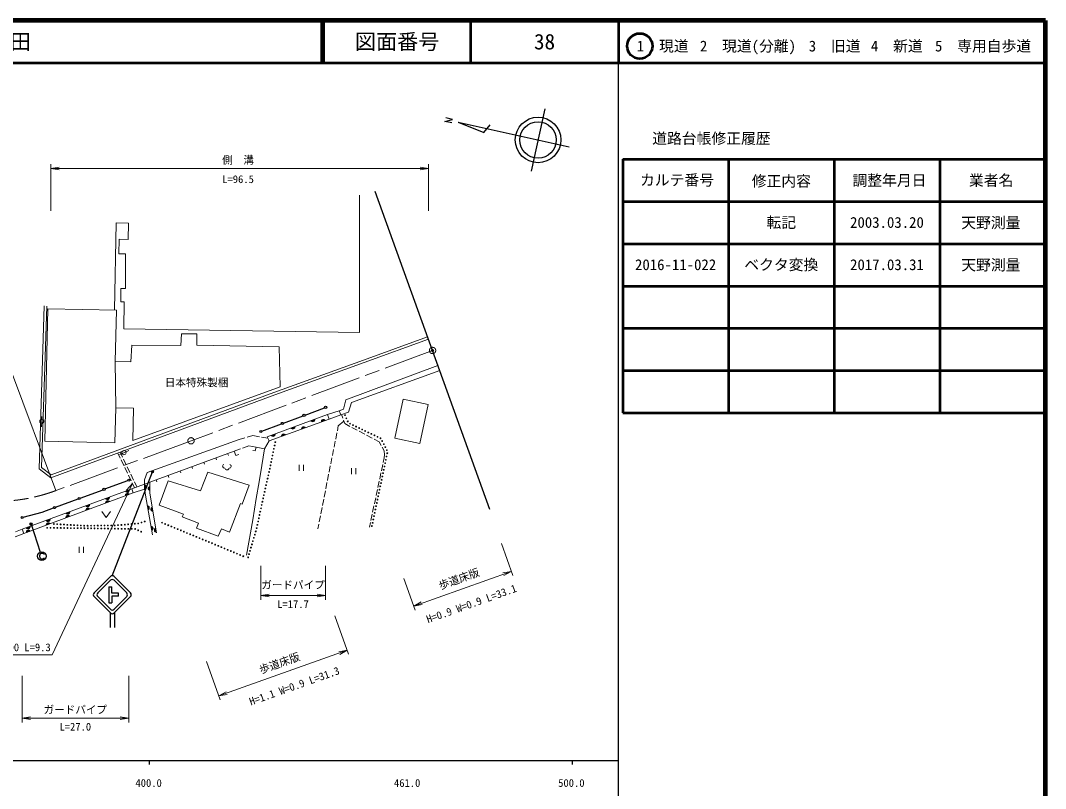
# Model space of a CAD drawing. Units: millimetres, scale not verified. Extents: x 40000 to 680000, y 20000 to 380000.
# Drawn here: x 437532 to 680000, y 198357 to 380000 of the extents above; entities that cross this region are included whole.
import ezdxf
from ezdxf.enums import TextEntityAlignment as Align

# ---------------------------------------------------------------- set-up
doc = ezdxf.new("R2010")
doc.units = ezdxf.units.MM
doc.header["$LTSCALE"] = 1000
doc.header["$PDMODE"] = 32
doc.header["$PDSIZE"] = 500
doc.linetypes.add('CHAIN', pattern=[18.5, 12, -1.5, 3.5, -1.5])
for name, color, linetype, lineweight in [('M-BMK', 2, 'CHAIN', 13), ('M-BMK-OTRS', 5, 'Continuous', 25), ('M-BMK-SRVR', 3, 'Continuous', 25), ('M-STR-HTXT', 7, 'Continuous', 13), ('M-STR-STRC', 7, 'Continuous', 25), ('M-TTL', 2, 'Continuous', 140), ('M-TTL-BAND', 7, 'Continuous', 25), ('M-TTL-FRAM', 2, 'Continuous', 50), ('M-TTL-LINE', 7, 'Continuous', 50), ('M-WORK', 1, 'Continuous', 13)]:
    doc.layers.add(name, color=color, linetype=linetype, lineweight=lineweight)
for name, color, linetype in [('M-BMK-HTXT', 7, 'Continuous'), ('M-OTRS', 6, 'Continuous'), ('M-TTL-TXT', 7, 'Continuous')]:
    doc.layers.add(name, color=color, linetype=linetype)
doc.styles.add('ＭＳ ゴシック', font='')
doc.styles.get('ＭＳ ゴシック').set_extended_font_data('MS Gothic')

# ---------------------------------------------------------------- blocks, each defined once
blk = doc.blocks.new('open_arrow')
at = {"color": 0, "linetype": 'Continuous', "lineweight": -2}
blk.add_lwpolyline([(7.5, 1.25), (0, 0), (7.5, -1.25)], dxfattribs=at)

msp = doc.modelspace()

# ---------------------------------------------------------------- linework, layer by layer
at = {"layer": 'M-BMK'}
for p, q in [((535004, 301955), (477868, 280588)), ((477868, 280588), (445866, 268809))]:
    msp.add_line(p, q, dxfattribs=at)
for centre in [(535004, 301955), (477868, 280588)]:
    msp.add_circle(centre, 750, dxfattribs=at)
msp.add_arc((431853, 306275), 40000, 256.5013, 290.50654, dxfattribs=at)
at = {"layer": 'M-BMK-OTRS'}
for p, q in [((535004, 301955), (521446, 339587)), ((548562, 264323), (535004, 301955))]:
    msp.add_line(p, q, dxfattribs=at)
at = {"layer": 'M-BMK-SRVR'}
for p, q in [((561589, 359122), (558343, 344393)), ((537934, 356131), (539748, 356615)), ((539748, 356615), (538116, 356965)), ((539558, 355773), (537934, 356131)), ((541028, 355930), (547109, 353487)), ((541028, 355930), (567331, 350134)), ((547109, 353487), (548624, 355360))]:
    msp.add_line(p, q, dxfattribs=at)
for radius in [5387, 4309]:
    msp.add_circle((559966, 351757), radius, dxfattribs=at)
at = {"layer": 'M-OTRS'}
msp.add_point((535004, 301955), dxfattribs=at)
at = {"layer": 'M-STR-HTXT'}
for p, q in [((444670, 335000), (444670, 346000)), ((444670, 345000), (534041, 345000)), ((534041, 335000), (534041, 346000)), ((445866, 268809), (435401, 296925)), ((464000, 270500), (462607, 268944)), ((551291, 256270), (553962, 248767)), ((494372, 251000), (494372, 243000)), ((509718, 251000), (509718, 243000)), ((528215, 248055), (530886, 240553)), ((530551, 241495), (553626, 249709)), ((494372, 244000), (509718, 244000)), ((511917, 239192), (515144, 230127)), ((484446, 220261), (514809, 231069)), ((481555, 228384), (484782, 219319)), ((437907, 225000), (437907, 214000)), ((463143, 225000), (463143, 214000)), ((437907, 215000), (463143, 215000))]:
    msp.add_line(p, q, dxfattribs=at)
msp.add_lwpolyline([(464000, 270500), (445000, 230000), (417500, 230000)], dxfattribs=at)
at = {"layer": 'M-STR-STRC'}
for p, q in [((499722, 284793), (504368, 286517)), ((504837, 286691), (509483, 288415)), ((494607, 282895), (499253, 284619)), ((459221, 248673), (468770, 273269)), ((457520, 269197), (462908, 271183)), ((445806, 264882), (451194, 266867)), ((451663, 267040), (457051, 269025)), ((442643, 263716), (445337, 264709)), ((438149, 262522), (442643, 263716)), ((440030, 260911), (442171, 254225)), ((442107, 253498), (442159, 253717)), ((442107, 253168), (442107, 253498)), ((442154, 252956), (442107, 253168)), ((442267, 252788), (442154, 252956)), ((442159, 253717), (442213, 253784)), ((442213, 253784), (442327, 253939)), ((442372, 252680), (442267, 252788)), ((442327, 253939), (442483, 254045)), ((442489, 252624), (442372, 252680)), ((442483, 254045), (442761, 254047)), ((442764, 252624), (442489, 252624)), ((442761, 254047), (442923, 253996)), ((442926, 252675), (442764, 252624)), ((442923, 253996), (443034, 253885)), ((443036, 252790), (442926, 252675)), ((443034, 253885), (443092, 253717)), ((443085, 252891), (443036, 252790)), ((458786, 248488), (454921, 244623)), ((455812, 244623), (458786, 247597)), ((459677, 248488), (463541, 244623)), ((459677, 247597), (462650, 244623)), ((458446, 246067), (458446, 242287)), ((458446, 246067), (459152, 246067)), ((459152, 244530), (459152, 246067)), ((454921, 243733), (458786, 239868)), ((455812, 243733), (458786, 240759)), ((460689, 244530), (459152, 244530)), ((460689, 243824), (459152, 243824)), ((459152, 243824), (459152, 242287)), ((463541, 243733), (459677, 239868)), ((459677, 240759), (462650, 243733)), ((460689, 243824), (460689, 244530)), ((458446, 242287), (459152, 242287)), ((458731, 239924), (458731, 236424)), ((459731, 239924), (459731, 236424))]:
    msp.add_line(p, q, dxfattribs=at)
for centre, radius in [((509718, 288502), 250), ((504603, 286604), 250), ((499488, 284706), 250), ((494372, 282808), 250), ((468770, 273269), 250), ((468770, 273269), 200), ((468770, 273269), 150), ((468770, 273269), 100), ((468770, 273269), 50), ((468770, 273269), 20), ((457286, 269111), 250), ((463143, 271269), 250), ((451429, 266953), 250), ((445571, 264795), 250), ((437907, 262458), 250), ((440030, 260911), 250), ((440030, 260911), 200), ((440030, 260911), 150), ((440030, 260911), 100), ((440030, 260911), 50), ((440030, 260911), 20), ((442569, 253308), 1000), ((442569, 253308), 1000)]:
    msp.add_circle(centre, radius, dxfattribs=at)
for centre, start, end in [((459231, 248043), 45, 135), ((459231, 247152), 44.99985, 135), ((455367, 244178), 135, 225), ((456258, 244178), 135, 225.00005), ((462205, 244178), 315.00011, 44.99984), ((463096, 244178), 315, 45), ((459231, 241204), 225.00005, 315.00011), ((459231, 240313), 225, 315)]:
    msp.add_arc(centre, 630, start, end, dxfattribs=at)
for p in [(468770, 273269), (440030, 260911)]:
    msp.add_point(p, dxfattribs=at)
at = {"layer": 'M-TTL'}
for p, q in [((680000, 380000), (40000, 380000)), ((680000, 20000), (680000, 380000))]:
    msp.add_line(p, q, dxfattribs=at)
at = {"layer": 'M-TTL-BAND'}
for p, q in [((579000, 20000), (579000, 370000)), ((40000, 205000), (579000, 205000)), ((468000, 205000), (468000, 204000)), ((568000, 205000), (568000, 204000))]:
    msp.add_line(p, q, dxfattribs=at)
at = {"layer": 'M-TTL-FRAM'}
for p, q in [((580000, 347197), (580000, 287197)), ((580000, 347197), (680000, 347197)), ((580000, 287197), (680000, 287197))]:
    msp.add_line(p, q, dxfattribs=at)
at = {"layer": 'M-TTL-LINE'}
for p, q in [((508747, 380000), (508747, 370000)), ((509247, 380000), (509247, 370000)), ((543997, 380000), (543997, 370000)), ((579000, 380000), (579000, 370000)), ((40000, 370000), (680000, 370000)), ((605000, 347197), (605000, 287197)), ((630000, 347197), (630000, 287197)), ((655000, 347197), (655000, 287197)), ((580000, 337197), (680000, 337197)), ((580000, 327197), (680000, 327197)), ((580000, 317197), (680000, 317197)), ((580000, 307197), (680000, 307197)), ((580000, 297197), (680000, 297197))]:
    msp.add_line(p, q, dxfattribs=at)
msp.add_circle((584031, 373958), 3000, dxfattribs=at)
at = {"layer": 'M-WORK'}
for p, q in [((517707, 306178), (517707, 338726)), ((459797, 311502), (460128, 332144)), ((460128, 332144), (463058, 332037)), ((463058, 332037), (463032, 328174)), ((460847, 328254), (460803, 324809)), ((463032, 328174), (460847, 328254)), ((460803, 324809), (462401, 324791)), ((462401, 324791), (462344, 316646)), ((461260, 316646), (461242, 313449)), ((462344, 316646), (461260, 316646)), ((461242, 313449), (462042, 313431)), ((462042, 313431), (461962, 307037)), ((441926, 273989), (443127, 312484)), ((442535, 274273), (443727, 312465)), ((444012, 311809), (443306, 280489)), ((460230, 311494), (444012, 311809)), ((459964, 299326), (460230, 311494)), ((461962, 307037), (517707, 306178)), ((475602, 305906), (475495, 303135)), ((479278, 305879), (475602, 305906)), ((479278, 303215), (479278, 305879)), ((463880, 303242), (463667, 299246)), ((475495, 303135), (463880, 303242)), ((498753, 302816), (479278, 303215)), ((533836, 305190), (518651, 299669)), ((534041, 304626), (518856, 299105)), ((498972, 293338), (498753, 302816)), ((463667, 299246), (459964, 299326)), ((459964, 299326), (460064, 288428)), ((518651, 299669), (497497, 292009)), ((518856, 299105), (497703, 291445)), ((514523, 290302), (536285, 298399)), ((515828, 289622), (536707, 297227)), ((497703, 291445), (444670, 271827)), ((497497, 292009), (444777, 272506)), ((464126, 280635), (498972, 293338)), ((513964, 288090), (514523, 290302)), ((515109, 287331), (515828, 289622)), ((528070, 290441), (526067, 281202)), ((533990, 289158), (528070, 290441)), ((531988, 279918), (533990, 289158)), ((442586, 285194), (442609, 286342)), ((459824, 280089), (460064, 288428)), ((460064, 288428), (464246, 288321)), ((464246, 288321), (464126, 280635)), ((495896, 281513), (510183, 286807)), ((510183, 286807), (512898, 287717)), ((510183, 286807), (510573, 285742)), ((513271, 286705), (510573, 285742)), ((512898, 287717), (513964, 288090)), ((512898, 287717), (513271, 286705)), ((513271, 286705), (515109, 287331)), ((513482, 286777), (513770, 285948)), ((442586, 285194), (442538, 283891)), ((510573, 285742), (496323, 280568)), ((512484, 282971), (512709, 284099)), ((512709, 284099), (514006, 285268)), ((513934, 285476), (514221, 284648)), ((514221, 284648), (515431, 284010)), ((515874, 283777), (517201, 283077)), ((489239, 280887), (490637, 281296)), ((491117, 281437), (492515, 281846)), ((492515, 281846), (494032, 281566)), ((494523, 281475), (496039, 281196)), ((495896, 281513), (496323, 280568)), ((512092, 281010), (512386, 282480)), ((517643, 282844), (518970, 282144)), ((519412, 281911), (520739, 281212)), ((443306, 280489), (459824, 280089)), ((467520, 273135), (489239, 280887)), ((490045, 278873), (491556, 279422)), ((491556, 279422), (493283, 279107)), ((496323, 280568), (495276, 278657)), ((511700, 279048), (511994, 280519)), ((521181, 280978), (522391, 280341)), ((522391, 280341), (522844, 279508)), ((523083, 279069), (523537, 278236)), ((526067, 281202), (531988, 279918)), ((460560, 277705), (461124, 276524)), ((460946, 277317), (461994, 277779)), ((461117, 277911), (461680, 276731)), ((461994, 277779), (463160, 278300)), ((483714, 276554), (483886, 276085)), ((486529, 277590), (486702, 277120)), ((488063, 278154), (489575, 278702)), ((495276, 278657), (494612, 274714)), ((510916, 275126), (511210, 276597)), ((511308, 277087), (511602, 278558)), ((523563, 276584), (523324, 275454)), ((523537, 278236), (523670, 277250)), ((523670, 277250), (523563, 276584)), ((444670, 271827), (441926, 273989)), ((444777, 272506), (442535, 274273)), ((461339, 276073), (461985, 274720)), ((461896, 276280), (462542, 274926)), ((462201, 274269), (462847, 272915)), ((462758, 274475), (463404, 273121)), ((478083, 274483), (478255, 274014)), ((480898, 275518), (481071, 275049)), ((494612, 274714), (493953, 270878)), ((503458, 274909), (503458, 273509)), ((504508, 273509), (504508, 274909)), ((510525, 273165), (510818, 274636)), ((515799, 274100), (515799, 272700)), ((516849, 272700), (516849, 274100)), ((523220, 274965), (522909, 273497)), ((463063, 272464), (463709, 271110)), ((463620, 272670), (464266, 271317)), ((466880, 271323), (467520, 273135)), ((472451, 272412), (472624, 271942)), ((475267, 273447), (475440, 272978)), ((480079, 268786), (481811, 273155)), ((481811, 273155), (491588, 270092)), ((510133, 271203), (510427, 272674)), ((522806, 273008), (522495, 271541)), ((437955, 259655), (463905, 269260)), ((463905, 269260), (466850, 270359)), ((463905, 269260), (464213, 268301)), ((463925, 270659), (464489, 269479)), ((464482, 270866), (465045, 269685)), ((466850, 270359), (466880, 271323)), ((466850, 270359), (468102, 270812)), ((469636, 271376), (469808, 270907)), ((470355, 265403), (472487, 271104)), ((472487, 271104), (480079, 268786)), ((491588, 270092), (489990, 265616)), ((493953, 270878), (493294, 266922)), ((509741, 269242), (510035, 270713)), ((522391, 271052), (522080, 269584)), ((464213, 268301), (438302, 258666)), ((464213, 268301), (466850, 269134)), ((493294, 266922), (492454, 261887)), ((508957, 265320), (509251, 266791)), ((509349, 267281), (509643, 268752)), ((521562, 267139), (521251, 265671)), ((521976, 269095), (521665, 267628)), ((476057, 263245), (470355, 265403)), ((489537, 265803), (487006, 258983)), ((489990, 265616), (489537, 265803)), ((508565, 263358), (508859, 264829)), ((521147, 265182), (520836, 263715)), ((456735, 263852), (457785, 262452)), ((457785, 262452), (458835, 263852)), ((475790, 262579), (476057, 263245)), ((479600, 261141), (475790, 262579)), ((492454, 261887), (491016, 253555)), ((508174, 261397), (508467, 262868)), ((520733, 263225), (520422, 261758)), ((436322, 259085), (437955, 259655)), ((437955, 259655), (438302, 258666)), ((479147, 259968), (479600, 261141)), ((484315, 258050), (479147, 259968)), ((485088, 259755), (484315, 258050)), ((487006, 258983), (485088, 259755)), ((507850, 259779), (508076, 260907)), ((520318, 261269), (520078, 260139)), ((438302, 258666), (436287, 257895)), ((451403, 255530), (451403, 254130)), ((452453, 254130), (452453, 255530))]:
    msp.add_line(p, q, dxfattribs=at)
for points in [[(492513, 278266), (493022, 278195), (493283, 279107), (495276, 278657)], [(468102, 270812), (488063, 278154), (488454, 277124), (489217, 277354)], [(468755, 258371), (467316, 266363), (466850, 269134), (466850, 270359)], [(468102, 270812), (468102, 268228), (469701, 258864)]]:
    msp.add_lwpolyline(points, dxfattribs=at)
for centre, radius in [((514287, 286638), 100), ((442586, 285194), 500), ((514616, 285909), 100), ((514945, 285179), 100), ((515470, 284641), 100), ((516191, 284296), 100), ((516913, 283951), 100), ((517635, 283606), 100), ((518356, 283261), 100), ((519078, 282916), 100), ((519800, 282571), 100), ((520522, 282226), 100), ((521243, 281881), 100), ((521965, 281536), 100), ((522687, 281190), 100), ((497636, 279478), 100), ((497798, 280261), 100), ((523098, 280525), 100), ((523466, 279814), 100), ((523833, 279104), 100), ((461994, 277779), 500), ((496989, 276344), 100), ((497151, 277127), 100), ((497313, 277911), 100), ((497474, 278694), 100), ((524123, 276862), 100), ((524201, 278393), 100), ((524288, 277645), 100), ((496504, 273993), 100), ((496666, 274777), 100), ((496828, 275560), 100), ((523627, 274514), 100), ((523792, 275296), 100), ((523958, 276079), 100), ((495981, 271651), 100), ((496157, 272431), 100), ((496334, 273211), 100), ((523132, 272165), 100), ((523297, 272948), 100), ((523462, 273731), 100), ((495451, 269310), 100), ((495627, 270090), 100), ((495804, 270871), 100), ((522637, 269817), 100), ((522802, 270600), 100), ((522967, 271382), 100), ((494924, 266969), 100), ((495097, 267750), 100), ((495274, 268530), 100), ((521977, 266686), 100), ((522142, 267468), 100), ((522307, 268251), 100), ((522472, 269034), 100), ((494419, 264623), 100), ((494587, 265405), 100), ((494756, 266187), 100), ((521482, 264337), 100), ((521647, 265120), 100), ((521812, 265903), 100), ((493913, 262276), 100), ((494082, 263058), 100), ((494250, 263840), 100), ((520987, 261989), 100), ((521152, 262772), 100), ((521317, 263554), 100), ((443845, 260021), 100), ((444645, 260011), 100), ((445416, 260918), 100), ((445445, 260000), 100), ((446215, 260872), 100), ((446245, 259989), 100), ((447014, 260826), 100), ((447045, 259979), 100), ((447812, 260780), 100), ((447845, 259968), 100), ((448611, 260734), 100), ((448644, 259957), 100), ((449410, 260687), 100), ((449444, 259947), 100), ((450208, 260641), 100), ((450244, 259936), 100), ((451007, 260595), 100), ((451044, 259926), 100), ((451806, 260549), 100), ((451844, 259915), 100), ((452604, 260503), 100), ((452644, 259904), 100), ((453404, 260512), 100), ((453444, 259894), 100), ((454204, 260520), 100), ((454244, 259883), 100), ((455004, 260529), 100), ((455044, 259872), 100), ((455804, 260537), 100), ((455844, 259862), 100), ((456604, 260546), 100), ((456644, 259851), 100), ((457404, 260554), 100), ((457444, 259841), 100), ((458204, 260563), 100), ((458244, 259830), 100), ((459004, 260571), 100), ((459044, 259819), 100), ((459804, 260580), 100), ((459843, 259809), 100), ((460602, 260624), 100), ((460643, 259798), 100), ((461399, 260694), 100), ((461443, 259787), 100), ((462196, 260765), 100), ((462243, 259777), 100), ((462993, 260836), 100), ((463043, 259766), 100), ((463790, 260907), 100), ((463843, 259756), 100), ((464586, 260978), 100), ((464643, 259745), 100), ((465372, 259427), 100), ((465383, 261049), 100), ((466153, 261254), 100), ((466917, 261494), 100), ((471003, 261227), 100), ((471743, 260922), 100), ((472483, 260618), 100), ((473223, 260314), 100), ((473963, 260009), 100), ((474703, 259705), 100), ((475443, 259401), 100), ((493398, 259933), 100), ((493576, 260712), 100), ((493745, 261494), 100), ((520657, 260423), 100), ((520822, 261206), 100), ((466094, 259084), 100), ((476182, 259096), 100), ((476922, 258792), 100), ((477662, 258488), 100), ((478402, 258183), 100), ((479142, 257879), 100), ((479882, 257575), 100), ((480621, 257270), 100), ((481361, 256966), 100), ((492724, 257629), 100), ((492948, 258397), 100), ((493173, 259165), 100), ((482101, 256661), 100), ((482840, 256354), 100), ((483579, 256047), 100), ((484317, 255740), 100), ((485056, 255433), 100), ((485795, 255126), 100), ((486534, 254819), 100), ((487272, 254512), 100), ((491824, 254558), 100), ((492049, 255326), 100), ((492274, 256094), 100), ((492499, 256862), 100), ((488011, 254205), 100), ((488750, 253898), 100), ((489489, 253591), 100), ((490227, 253284), 100), ((491375, 253023), 100), ((491600, 253791), 100)]:
    msp.add_circle(centre, radius, dxfattribs=at)
for centre, radius, start, end in [((501952, 283877), 512, 213.0112, 7.65044), ((501952, 283877), 410, 216.2565, 4.40514), ((501952, 283877), 308, 221.79095, 358.87069), ((501952, 283877), 205, 233.61421, 347.04743), ((504502, 283418), 512, 32.63348, 187.27271), ((504502, 283418), 410, 35.87878, 184.02742), ((504502, 283418), 308, 41.41323, 178.49297), ((506640, 285615), 512, 213.0112, 7.65044), ((506640, 285615), 410, 216.2565, 4.40514), ((506640, 285615), 308, 221.79095, 358.87069), ((506640, 285615), 205, 233.61421, 347.04743), ((509202, 285124), 512, 32.63348, 187.27271), ((509202, 285124), 410, 35.87878, 184.02742), ((509202, 285124), 308, 41.41323, 178.49297), ((509202, 285124), 205, 53.23649, 166.66971), ((497263, 282140), 512, 213.0112, 7.65044), ((497263, 282140), 410, 216.2565, 4.40514), ((497263, 282140), 308, 221.79095, 358.87069), ((497263, 282140), 205, 233.61421, 347.04743), ((499802, 281711), 512, 32.63348, 187.27271), ((499802, 281711), 410, 35.87878, 184.02742), ((499802, 281711), 308, 41.41323, 178.49297), ((499802, 281711), 205, 53.23649, 166.66971), ((504502, 283418), 205, 53.23649, 166.66971), ((485779, 274556), 429, 108.61837, 276.79955), ((486363, 274290), 557, 196.71995, 343.28005), ((486950, 274550), 423, 262.70793, 77.42011), ((466738, 269703), 512, 282.68038, 77.31962), ((466738, 269703), 410, 285.92568, 74.07432), ((466738, 269703), 308, 291.46013, 68.53987), ((466738, 269703), 205, 303.28339, 56.71661), ((468215, 269312), 512, 102.68038, 257.31962), ((468215, 269312), 410, 105.92568, 254.07432), ((468215, 269312), 308, 111.46013, 248.53987), ((468215, 269312), 205, 123.28339, 236.71661), ((458079, 267223), 512, 212.99091, 7.63014), ((458079, 267223), 410, 216.2362, 4.38484), ((458079, 267223), 308, 221.77065, 358.8504), ((458079, 267223), 205, 233.59391, 347.02713), ((462846, 267673), 512, 33.0781, 187.71733), ((462768, 268959), 512, 212.99091, 7.63014), ((462846, 267673), 410, 36.32339, 184.47203), ((462768, 268959), 410, 216.2362, 4.38484), ((462768, 268959), 308, 221.77065, 358.8504), ((462846, 267673), 308, 41.85784, 178.93759), ((462768, 268959), 205, 233.59391, 347.02713), ((462846, 267673), 205, 53.6811, 167.11432), ((453390, 265488), 512, 212.99091, 7.63014), ((453473, 264187), 512, 33.0781, 187.71733), ((453390, 265488), 410, 216.2362, 4.38484), ((453473, 264187), 410, 36.32339, 184.47203), ((453390, 265488), 308, 221.77065, 358.8504), ((453473, 264187), 308, 41.85784, 178.93759), ((453390, 265488), 205, 233.59391, 347.02713), ((453473, 264187), 205, 53.6811, 167.11432), ((458159, 265930), 512, 33.0781, 187.71733), ((458159, 265930), 410, 36.32339, 184.47203), ((458159, 265930), 308, 41.85784, 178.93759), ((458159, 265930), 205, 53.6811, 167.11432), ((467493, 264748), 512, 292.88436, 87.52359), ((467493, 264748), 410, 296.12965, 84.27829), ((467493, 264748), 308, 301.6641, 78.74385), ((467493, 264748), 205, 313.48736, 66.92058), ((468872, 264387), 512, 112.36724, 267.00647), ((468872, 264387), 410, 115.61253, 263.76118), ((468872, 264387), 308, 121.14698, 258.22673), ((468872, 264387), 205, 132.97024, 246.40347), ((444011, 262017), 512, 212.99091, 7.63014), ((444011, 262017), 410, 216.2362, 4.38484), ((444011, 262017), 308, 221.77065, 358.8504), ((444011, 262017), 205, 233.59391, 347.02713), ((448700, 263752), 512, 212.99091, 7.63014), ((448787, 262445), 512, 33.0781, 187.71733), ((448700, 263752), 410, 216.2362, 4.38484), ((448787, 262445), 410, 36.32339, 184.47203), ((448700, 263752), 308, 221.77065, 358.8504), ((448787, 262445), 308, 41.85784, 178.93759), ((448700, 263752), 205, 233.59391, 347.02713), ((448787, 262445), 205, 53.6811, 167.11432), ((439322, 260281), 512, 212.99091, 7.63014), ((439414, 258959), 512, 33.0781, 187.71733), ((439322, 260281), 410, 216.2362, 4.38484), ((439322, 260281), 308, 221.77065, 358.8504), ((439322, 260281), 205, 233.59391, 347.02713), ((444100, 260702), 512, 33.0781, 187.71733), ((444100, 260702), 410, 36.32339, 184.47203), ((444100, 260702), 308, 41.85784, 178.93759), ((444100, 260702), 205, 53.6811, 167.11432), ((468379, 259827), 512, 292.88436, 87.52359), ((468379, 259827), 410, 296.12965, 84.27829), ((468379, 259827), 308, 301.6641, 78.74385), ((468379, 259827), 205, 313.48736, 66.92058), ((469713, 259458), 512, 112.36724, 267.00647), ((469713, 259458), 410, 115.61253, 263.76118), ((469713, 259458), 308, 121.14698, 258.22673), ((469713, 259458), 205, 132.97024, 246.40347), ((439414, 258959), 410, 36.32339, 184.47203), ((439414, 258959), 308, 41.85784, 178.93759), ((439414, 258959), 205, 53.6811, 167.11432)]:
    msp.add_arc(centre, radius, start, end, dxfattribs=at)

# ---------------------------------------------------------------- block references
at = {"layer": 'M-STR-HTXT', "xscale": 267, "yscale": 267}
for p in [(444670, 345000), (494372, 244000), (437907, 215000)]:
    msp.add_blockref('open_arrow', p, dxfattribs=at)
for p, rotation in [((534041, 345000), 180), ((553626, 249709), 199.6), ((509718, 244000), 180), ((530551, 241495), 19.6), ((514809, 231069), 199.6), ((484446, 220261), 19.6), ((463143, 215000), 180)]:
    msp.add_blockref('open_arrow', p, dxfattribs=dict(at, rotation=rotation))

# ---------------------------------------------------------------- texts
at = {"layer": 'M-BMK-HTXT', "style": 'ＭＳ ゴシック'}
msp.add_text('日本特殊製梱', height=1833, dxfattribs=at).set_placement((479179, 294385), align=Align.MIDDLE_CENTER)
at = {"layer": 'M-STR-HTXT', "style": 'ＭＳ ゴシック'}
for s, p in [('側\u3000溝', (489000, 347000)), ('ガードパイプ', (502000, 246500)), ('ヒューム管 φ300 L=9.3', (431250, 231750)), ('ガードパイプ', (450500, 217000))]:
    msp.add_text(s, height=1833, dxfattribs=at).set_placement(p, align=Align.MIDDLE_CENTER)
for s, p in [('L=96.5', (489000, 341000)), ('L=17.7', (502000, 240500)), ('L=27.0', (450500, 211500))]:
    msp.add_text(s, height=1833, dxfattribs=at).set_placement(p, align=Align.BOTTOM_CENTER)
for p in [(541753, 246544), (499292, 226607)]:
    msp.add_text('歩道床版', height=1833, rotation=19.595, dxfattribs=at).set_placement(p, align=Align.BOTTOM_CENTER)
for s, p in [('H=0.9 W=0.9 L=33.1', (544211, 242060)), ('H=1.1 W=0.9 L=31.3', (502312, 222596))]:
    msp.add_text(s, height=1833, rotation=19.595, dxfattribs=at).set_placement(p, align=Align.MIDDLE_CENTER)
at = {"layer": 'M-TTL-BAND', "style": 'ＭＳ ゴシック'}
for s, p in [('400.0', (467844, 198195)), ('461.0', (529000, 198195)), ('500.0', (567844, 198195))]:
    msp.add_text(s, height=1833, dxfattribs=at).set_placement(p, align=Align.BOTTOM_CENTER)
at = {"layer": 'M-TTL-TXT', "style": 'ＭＳ ゴシック'}
msp.add_text('下関市大字神田', height=3666, dxfattribs=at).set_placement((405024, 375000), align=Align.MIDDLE_LEFT)
for s, height, p in [('図面番号', 3666, (526622, 375000)), ('38', 3666, (561497, 375000)), ('1\u3000現道', 2566, (589448, 373958)), ('2\u3000現道(分離)', 2566, (609619, 373958)), ('3\u3000旧道', 2566, (630121, 373958)), ('4\u3000新道', 2566, (644824, 373958)), ('5\u3000専用自歩道', 2566, (665228, 373958)), ('道路台帳修正履歴', 2566, (600968, 352113)), ('カルテ番号', 2566, (592839, 342277)), ('修正内容', 2566, (617509, 342023)), ('調整年月日', 2566, (643089, 342197)), ('業者名', 2566, (667134, 342197)), ('転記', 2566, (617500, 332245)), ('2003.03.20', 2566, (642500, 332245)), ('天野測量', 2566, (667077, 332189)), ('2016-11-022', 2566, (592500, 322245)), ('ベクタ変換', 2566, (617500, 322245)), ('2017.03.31', 2566, (642500, 322245)), ('天野測量', 2566, (667077, 322189))]:
    msp.add_text(s, height=height, dxfattribs=at).set_placement(p, align=Align.MIDDLE_CENTER)

doc.saveas('drawing.dxf')
